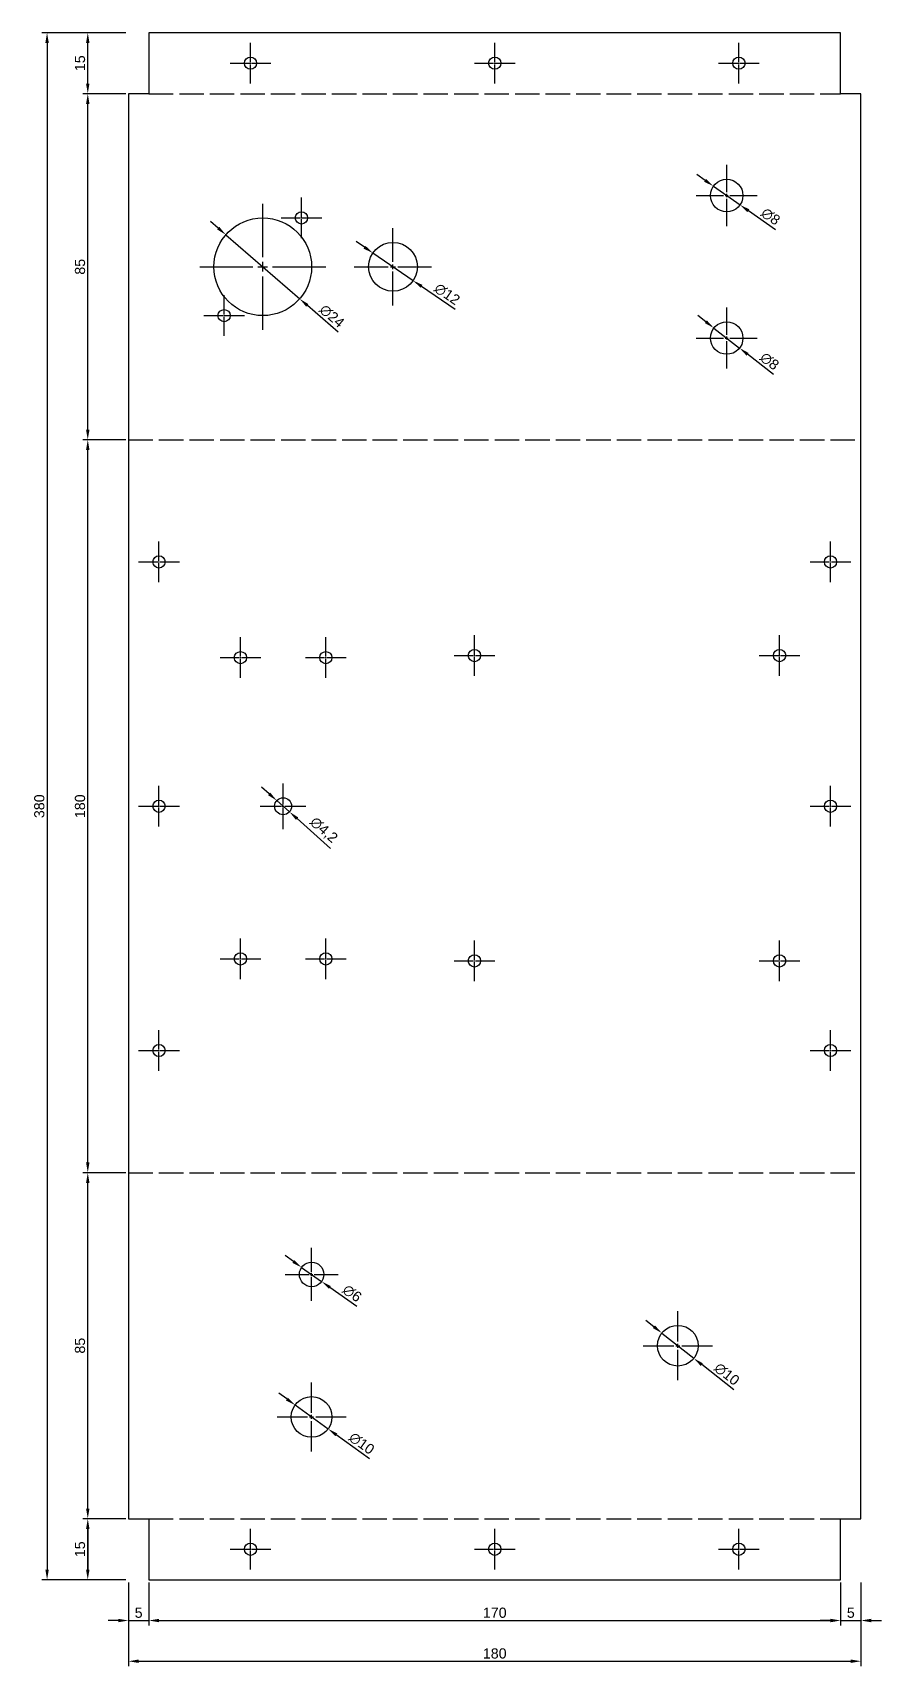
# Model space of a CAD drawing. Header units: millimetres. Extents: x -24 to 185, y -21 to 380.
import ezdxf

# ---------------------------------------------------------------- set-up
doc = ezdxf.new("R2010")
doc.units = ezdxf.units.MM
doc.linetypes.add('ACAD_ISO02W100', pattern=[15, 12, -3])
doc.linetypes.add('CENTER2', pattern=[28.575, 19.05, -3.175, 3.175, -3.175])
for name, color, linetype in [('Bend Line', 6, 'ACAD_ISO02W100'), ('Centers', 7, 'Continuous'), ('Dimensions', 7, 'Continuous'), ('Hole', 4, 'Continuous'), ('Outline', 255, 'Continuous')]:
    doc.layers.add(name, color=color, linetype=linetype)
doc.styles.get("Standard").update_dxf_attribs({"font": 'arial.ttf'})
doc.dimstyles.new('ISO-25', dxfattribs={"dimtxt": 2.5, "dimasz": 2.5, "dimexe": 1.25, "dimexo": 0.625, "dimtad": 1, "dimtxsty": 'Standard', "dimcen": 2.5, "dimadec": 0, "dimazin": 0, "dimtfac": 1, "dimtmove": 0, "dimatfit": 3, "dimfxl": 1, "dimarcsym": 0})

# ---------------------------------------------------------------- blocks, each defined once
blk = doc.blocks.new('*U0')
at = {"layer": 'Centers', "color": 0, "linetype": 'CENTER2', "transparency": 16777216}
for p, q in [((0, 0.3), (0, 5)), ((-5, 0), (-0.3, 0)), ((0.3, 0), (5, 0)), ((0, -5), (0, -0.3))]:
    blk.add_line(p, q, dxfattribs=at)
at = {"layer": 'Centers', "color": 0, "linetype": 'Continuous', "transparency": 16777216}
for p, q in [((-0.15, 0), (0.15, 0)), ((0, -0.15), (0, 0.15))]:
    blk.add_line(p, q, dxfattribs=at)
blk = doc.blocks.new('*U1')
at = {"layer": 'Centers', "color": 0, "linetype": 'CENTER2', "transparency": 16777216}
for p, q in [((0, 0.3), (0, 5)), ((-5, 0), (-0.3, 0)), ((0.3, 0), (5, 0)), ((0, -5), (0, -0.3))]:
    blk.add_line(p, q, dxfattribs=at)
at = {"layer": 'Centers', "color": 0, "linetype": 'Continuous', "transparency": 16777216}
for p, q in [((-0.15, 0), (0.15, 0)), ((0, -0.15), (0, 0.15))]:
    blk.add_line(p, q, dxfattribs=at)
blk = doc.blocks.new('*U2')
at = {"layer": 'Centers', "color": 0, "linetype": 'CENTER2', "transparency": 16777216}
for p, q in [((0, 0.3), (0, 5)), ((-5, 0), (-0.3, 0)), ((0.3, 0), (5, 0)), ((0, -5), (0, -0.3))]:
    blk.add_line(p, q, dxfattribs=at)
at = {"layer": 'Centers', "color": 0, "linetype": 'Continuous', "transparency": 16777216}
for p, q in [((-0.15, 0), (0.15, 0)), ((0, -0.15), (0, 0.15))]:
    blk.add_line(p, q, dxfattribs=at)
blk = doc.blocks.new('*U3')
at = {"layer": 'Centers', "color": 0, "linetype": 'CENTER2', "transparency": 16777216}
for p, q in [((0, 1), (0, 8.5)), ((-8.5, 0), (-1, 0)), ((1, 0), (8.5, 0)), ((0, -8.5), (0, -1))]:
    blk.add_line(p, q, dxfattribs=at)
at = {"layer": 'Centers', "color": 0, "linetype": 'Continuous', "transparency": 16777216}
for p, q in [((-0.5, 0), (0.5, 0)), ((0, -0.5), (0, 0.5))]:
    blk.add_line(p, q, dxfattribs=at)
blk = doc.blocks.new('*U4')
at = {"layer": 'Centers', "color": 0, "linetype": 'CENTER2', "transparency": 16777216}
for p, q in [((0, 0.6), (0, 6.5)), ((-6.5, 0), (-0.6, 0)), ((0.6, 0), (6.5, 0)), ((0, -6.5), (0, -0.6))]:
    blk.add_line(p, q, dxfattribs=at)
at = {"layer": 'Centers', "color": 0, "linetype": 'Continuous', "transparency": 16777216}
for p, q in [((-0.3, 0), (0.3, 0)), ((0, -0.3), (0, 0.3))]:
    blk.add_line(p, q, dxfattribs=at)
blk = doc.blocks.new('*U5')
at = {"layer": 'Centers', "color": 0, "linetype": 'CENTER2', "transparency": 16777216}
for p, q in [((0, 1), (0, 8.5)), ((-8.5, 0), (-1, 0)), ((1, 0), (8.5, 0)), ((0, -8.5), (0, -1))]:
    blk.add_line(p, q, dxfattribs=at)
at = {"layer": 'Centers', "color": 0, "linetype": 'Continuous', "transparency": 16777216}
for p, q in [((-0.5, 0), (0.5, 0)), ((0, -0.5), (0, 0.5))]:
    blk.add_line(p, q, dxfattribs=at)
blk = doc.blocks.new('*U6')
at = {"layer": 'Centers', "color": 0, "linetype": 'CENTER2', "transparency": 16777216}
for p, q in [((0, 0.3), (0, 5)), ((-5, 0), (-0.3, 0)), ((0.3, 0), (5, 0)), ((0, -5), (0, -0.3))]:
    blk.add_line(p, q, dxfattribs=at)
at = {"layer": 'Centers', "color": 0, "linetype": 'Continuous', "transparency": 16777216}
for p, q in [((-0.15, 0), (0.15, 0)), ((0, -0.15), (0, 0.15))]:
    blk.add_line(p, q, dxfattribs=at)
blk = doc.blocks.new('*U7')
at = {"layer": 'Centers', "color": 0, "linetype": 'CENTER2', "transparency": 16777216}
for p, q in [((0, 0.3), (0, 5)), ((-5, 0), (-0.3, 0)), ((0.3, 0), (5, 0)), ((0, -5), (0, -0.3))]:
    blk.add_line(p, q, dxfattribs=at)
at = {"layer": 'Centers', "color": 0, "linetype": 'Continuous', "transparency": 16777216}
for p, q in [((-0.15, 0), (0.15, 0)), ((0, -0.15), (0, 0.15))]:
    blk.add_line(p, q, dxfattribs=at)
blk = doc.blocks.new('*U8')
at = {"layer": 'Centers', "color": 0, "linetype": 'CENTER2', "transparency": 16777216}
for p, q in [((0, 0.3), (0, 5)), ((-5, 0), (-0.3, 0)), ((0.3, 0), (5, 0)), ((0, -5), (0, -0.3))]:
    blk.add_line(p, q, dxfattribs=at)
at = {"layer": 'Centers', "color": 0, "linetype": 'Continuous', "transparency": 16777216}
for p, q in [((-0.15, 0), (0.15, 0)), ((0, -0.15), (0, 0.15))]:
    blk.add_line(p, q, dxfattribs=at)
blk = doc.blocks.new('*U9')
at = {"layer": 'Centers', "color": 0, "linetype": 'CENTER2', "transparency": 16777216}
for p, q in [((0, 0.3), (0, 5)), ((-5, 0), (-0.3, 0)), ((0.3, 0), (5, 0)), ((0, -5), (0, -0.3))]:
    blk.add_line(p, q, dxfattribs=at)
at = {"layer": 'Centers', "color": 0, "linetype": 'Continuous', "transparency": 16777216}
for p, q in [((-0.15, 0), (0.15, 0)), ((0, -0.15), (0, 0.15))]:
    blk.add_line(p, q, dxfattribs=at)
blk = doc.blocks.new('*U10')
at = {"layer": 'Centers', "color": 0, "linetype": 'CENTER2', "transparency": 16777216}
for p, q in [((0, 0.3), (0, 5)), ((-5, 0), (-0.3, 0)), ((0.3, 0), (5, 0)), ((0, -5), (0, -0.3))]:
    blk.add_line(p, q, dxfattribs=at)
at = {"layer": 'Centers', "color": 0, "linetype": 'Continuous', "transparency": 16777216}
for p, q in [((-0.15, 0), (0.15, 0)), ((0, -0.15), (0, 0.15))]:
    blk.add_line(p, q, dxfattribs=at)
blk = doc.blocks.new('*U11')
at = {"layer": 'Centers', "color": 0, "linetype": 'CENTER2', "transparency": 16777216}
for p, q in [((0, 0.3), (0, 5)), ((-5, 0), (-0.3, 0)), ((0.3, 0), (5, 0)), ((0, -5), (0, -0.3))]:
    blk.add_line(p, q, dxfattribs=at)
at = {"layer": 'Centers', "color": 0, "linetype": 'Continuous', "transparency": 16777216}
for p, q in [((-0.15, 0), (0.15, 0)), ((0, -0.15), (0, 0.15))]:
    blk.add_line(p, q, dxfattribs=at)
blk = doc.blocks.new('*U12')
at = {"layer": 'Centers', "color": 0, "linetype": 'CENTER2', "transparency": 16777216}
for p, q in [((0, 0.3), (0, 5)), ((-5, 0), (-0.3, 0)), ((0.3, 0), (5, 0)), ((0, -5), (0, -0.3))]:
    blk.add_line(p, q, dxfattribs=at)
at = {"layer": 'Centers', "color": 0, "linetype": 'Continuous', "transparency": 16777216}
for p, q in [((-0.15, 0), (0.15, 0)), ((0, -0.15), (0, 0.15))]:
    blk.add_line(p, q, dxfattribs=at)
blk = doc.blocks.new('*U13')
at = {"layer": 'Centers', "color": 0, "linetype": 'CENTER2', "transparency": 16777216}
for p, q in [((0, 0.3), (0, 5)), ((-5, 0), (-0.3, 0)), ((0.3, 0), (5, 0)), ((0, -5), (0, -0.3))]:
    blk.add_line(p, q, dxfattribs=at)
at = {"layer": 'Centers', "color": 0, "linetype": 'Continuous', "transparency": 16777216}
for p, q in [((-0.15, 0), (0.15, 0)), ((0, -0.15), (0, 0.15))]:
    blk.add_line(p, q, dxfattribs=at)
blk = doc.blocks.new('*U14')
at = {"layer": 'Centers', "color": 0, "linetype": 'CENTER2', "transparency": 16777216}
for p, q in [((0, 0.42), (0, 5.6)), ((-5.6, 0), (-0.42, 0)), ((0.42, 0), (5.6, 0)), ((0, -5.6), (0, -0.42))]:
    blk.add_line(p, q, dxfattribs=at)
at = {"layer": 'Centers', "color": 0, "linetype": 'Continuous', "transparency": 16777216}
for p, q in [((-0.21, 0), (0.21, 0)), ((0, -0.21), (0, 0.21))]:
    blk.add_line(p, q, dxfattribs=at)
blk = doc.blocks.new('*U15')
at = {"layer": 'Centers', "color": 0, "linetype": 'CENTER2', "transparency": 16777216}
for p, q in [((0, 0.3), (0, 5)), ((-5, 0), (-0.3, 0)), ((0.3, 0), (5, 0)), ((0, -5), (0, -0.3))]:
    blk.add_line(p, q, dxfattribs=at)
at = {"layer": 'Centers', "color": 0, "linetype": 'Continuous', "transparency": 16777216}
for p, q in [((-0.15, 0), (0.15, 0)), ((0, -0.15), (0, 0.15))]:
    blk.add_line(p, q, dxfattribs=at)
blk = doc.blocks.new('*U16')
at = {"layer": 'Centers', "color": 0, "linetype": 'CENTER2', "transparency": 16777216}
for p, q in [((0, 0.3), (0, 5)), ((-5, 0), (-0.3, 0)), ((0.3, 0), (5, 0)), ((0, -5), (0, -0.3))]:
    blk.add_line(p, q, dxfattribs=at)
at = {"layer": 'Centers', "color": 0, "linetype": 'Continuous', "transparency": 16777216}
for p, q in [((-0.15, 0), (0.15, 0)), ((0, -0.15), (0, 0.15))]:
    blk.add_line(p, q, dxfattribs=at)
blk = doc.blocks.new('*U17')
at = {"layer": 'Centers', "color": 0, "linetype": 'CENTER2', "transparency": 16777216}
for p, q in [((0, 0.3), (0, 5)), ((-5, 0), (-0.3, 0)), ((0.3, 0), (5, 0)), ((0, -5), (0, -0.3))]:
    blk.add_line(p, q, dxfattribs=at)
at = {"layer": 'Centers', "color": 0, "linetype": 'Continuous', "transparency": 16777216}
for p, q in [((-0.15, 0), (0.15, 0)), ((0, -0.15), (0, 0.15))]:
    blk.add_line(p, q, dxfattribs=at)
blk = doc.blocks.new('*U18')
at = {"layer": 'Centers', "color": 0, "linetype": 'CENTER2', "transparency": 16777216}
for p, q in [((0, 0.8), (0, 7.5)), ((-7.5, 0), (-0.8, 0)), ((0.8, 0), (7.5, 0)), ((0, -7.5), (0, -0.8))]:
    blk.add_line(p, q, dxfattribs=at)
at = {"layer": 'Centers', "color": 0, "linetype": 'Continuous', "transparency": 16777216}
for p, q in [((-0.4, 0), (0.4, 0)), ((0, -0.4), (0, 0.4))]:
    blk.add_line(p, q, dxfattribs=at)
blk = doc.blocks.new('*U19')
at = {"layer": 'Centers', "color": 0, "linetype": 'CENTER2', "transparency": 16777216}
for p, q in [((0, 0.8), (0, 7.5)), ((-7.5, 0), (-0.8, 0)), ((0.8, 0), (7.5, 0)), ((0, -7.5), (0, -0.8))]:
    blk.add_line(p, q, dxfattribs=at)
at = {"layer": 'Centers', "color": 0, "linetype": 'Continuous', "transparency": 16777216}
for p, q in [((-0.4, 0), (0.4, 0)), ((0, -0.4), (0, 0.4))]:
    blk.add_line(p, q, dxfattribs=at)
blk = doc.blocks.new('*U20')
at = {"layer": 'Centers', "color": 0, "linetype": 'CENTER2', "transparency": 16777216}
for p, q in [((0, 1.2), (0, 9.5)), ((-9.5, 0), (-1.2, 0)), ((1.2, 0), (9.5, 0)), ((0, -9.5), (0, -1.2))]:
    blk.add_line(p, q, dxfattribs=at)
at = {"layer": 'Centers', "color": 0, "linetype": 'Continuous', "transparency": 16777216}
for p, q in [((-0.6, 0), (0.6, 0)), ((0, -0.6), (0, 0.6))]:
    blk.add_line(p, q, dxfattribs=at)
blk = doc.blocks.new('*U21')
at = {"layer": 'Centers', "color": 0, "linetype": 'CENTER2', "transparency": 16777216}
for p, q in [((0, 2.4), (0, 15.5)), ((-15.5, 0), (-2.4, 0)), ((2.4, 0), (15.5, 0)), ((0, -15.5), (0, -2.4))]:
    blk.add_line(p, q, dxfattribs=at)
at = {"layer": 'Centers', "color": 0, "linetype": 'Continuous', "transparency": 16777216}
for p, q in [((-1.2, 0), (1.2, 0)), ((0, -1.2), (0, 1.2))]:
    blk.add_line(p, q, dxfattribs=at)
blk = doc.blocks.new('*U22')
at = {"layer": 'Centers', "color": 0, "linetype": 'CENTER2', "transparency": 16777216}
for p, q in [((0, 0.3), (0, 5)), ((-5, 0), (-0.3, 0)), ((0.3, 0), (5, 0)), ((0, -5), (0, -0.3))]:
    blk.add_line(p, q, dxfattribs=at)
at = {"layer": 'Centers', "color": 0, "linetype": 'Continuous', "transparency": 16777216}
for p, q in [((-0.15, 0), (0.15, 0)), ((0, -0.15), (0, 0.15))]:
    blk.add_line(p, q, dxfattribs=at)
blk = doc.blocks.new('*U23')
at = {"layer": 'Centers', "color": 0, "linetype": 'CENTER2', "transparency": 16777216}
for p, q in [((0, 0.3), (0, 5)), ((-5, 0), (-0.3, 0)), ((0.3, 0), (5, 0)), ((0, -5), (0, -0.3))]:
    blk.add_line(p, q, dxfattribs=at)
at = {"layer": 'Centers', "color": 0, "linetype": 'Continuous', "transparency": 16777216}
for p, q in [((-0.15, 0), (0.15, 0)), ((0, -0.15), (0, 0.15))]:
    blk.add_line(p, q, dxfattribs=at)
blk = doc.blocks.new('*D24')
at = {"layer": 'Defpoints', "color": 0, "transparency": 16777216}
for p in [(0, 15), (-10, 0), (0, 0)]:
    blk.add_point(p, dxfattribs=at)
at = {"layer": 'Dimensions', "color": 0, "lineweight": -2, "transparency": 16777216}
for p, q in [((-0.63, 15), (-11.25, 15)), ((-10, 12.5), (-10, 2.5)), ((-0.63, 0), (-11.25, 0))]:
    blk.add_line(p, q, dxfattribs=at)
at = {"layer": 'Dimensions', "color": 0, "transparency": 16777216}
for points in [[(-10.42, 12.5), (-9.58, 12.5), (-10, 15)], [(-10.42, 2.5), (-9.58, 2.5), (-10, 0)]]:
    blk.add_solid(points, dxfattribs=at)
at = {"layer": 'Dimensions', "color": 0, "transparency": 16777216, "insert": (-11.9, 7.5), "char_height": 2.5, "attachment_point": 5, "rotation": 90}
blk.add_mtext('15', dxfattribs=at)
blk = doc.blocks.new('*D25')
at = {"layer": 'Defpoints', "color": 0, "transparency": 16777216}
for p in [(-10, 15), (-10, 15), (0, 0)]:
    blk.add_point(p, dxfattribs=at)
at = {"layer": 'Dimensions', "color": 0, "lineweight": -2, "transparency": 16777216}
for p, q in [((-10.62, 15), (-11.25, 15)), ((-10, 2.5), (-10, 12.5)), ((-0.63, 0), (-11.25, 0))]:
    blk.add_line(p, q, dxfattribs=at)
at = {"layer": 'Dimensions', "color": 0, "transparency": 16777216}
for points in [[(-10.42, 12.5), (-9.58, 12.5), (-10, 15)], [(-10.42, 2.5), (-9.58, 2.5), (-10, 0)]]:
    blk.add_solid(points, dxfattribs=at)
at = {"layer": 'Dimensions', "color": 0, "transparency": 16777216, "insert": (-11.9, 7.5), "char_height": 2.5, "attachment_point": 5, "rotation": 90}
blk.add_mtext('15', dxfattribs=at)
blk = doc.blocks.new('*D26')
at = {"layer": 'Defpoints', "color": 0, "transparency": 16777216}
for p in [(-10, 100), (0, 100), (-10, 15)]:
    blk.add_point(p, dxfattribs=at)
at = {"layer": 'Dimensions', "color": 0, "lineweight": -2, "transparency": 16777216}
for p, q in [((-0.63, 100), (-11.25, 100)), ((-10, 17.5), (-10, 97.5)), ((-10.62, 15), (-11.25, 15))]:
    blk.add_line(p, q, dxfattribs=at)
at = {"layer": 'Dimensions', "color": 0, "transparency": 16777216}
for points in [[(-10.42, 97.5), (-9.58, 97.5), (-10, 100)], [(-10.42, 17.5), (-9.58, 17.5), (-10, 15)]]:
    blk.add_solid(points, dxfattribs=at)
at = {"layer": 'Dimensions', "color": 0, "transparency": 16777216, "insert": (-11.9, 57.5), "char_height": 2.5, "attachment_point": 5, "rotation": 90}
blk.add_mtext('85', dxfattribs=at)
blk = doc.blocks.new('*D27')
at = {"layer": 'Defpoints', "color": 0, "transparency": 16777216}
for p in [(-10, 280), (0, 280), (0, 100)]:
    blk.add_point(p, dxfattribs=at)
at = {"layer": 'Dimensions', "color": 0, "lineweight": -2, "transparency": 16777216}
for p, q in [((-0.63, 280), (-11.25, 280)), ((-10, 102.5), (-10, 277.5)), ((-0.63, 100), (-11.25, 100))]:
    blk.add_line(p, q, dxfattribs=at)
at = {"layer": 'Dimensions', "color": 0, "transparency": 16777216}
for points in [[(-10.42, 277.5), (-9.58, 277.5), (-10, 280)], [(-10.42, 102.5), (-9.58, 102.5), (-10, 100)]]:
    blk.add_solid(points, dxfattribs=at)
at = {"layer": 'Dimensions', "color": 0, "transparency": 16777216, "insert": (-11.9, 190), "char_height": 2.5, "attachment_point": 5, "rotation": 90}
blk.add_mtext('180', dxfattribs=at)
blk = doc.blocks.new('*D28')
at = {"layer": 'Defpoints', "color": 0, "transparency": 16777216}
for p in [(-10, 365), (0, 365), (0, 280)]:
    blk.add_point(p, dxfattribs=at)
at = {"layer": 'Dimensions', "color": 0, "lineweight": -2, "transparency": 16777216}
for p, q in [((-0.63, 365), (-11.25, 365)), ((-10, 282.5), (-10, 362.5)), ((-0.63, 280), (-11.25, 280))]:
    blk.add_line(p, q, dxfattribs=at)
at = {"layer": 'Dimensions', "color": 0, "transparency": 16777216}
for points in [[(-10.42, 362.5), (-9.58, 362.5), (-10, 365)], [(-10.42, 282.5), (-9.58, 282.5), (-10, 280)]]:
    blk.add_solid(points, dxfattribs=at)
at = {"layer": 'Dimensions', "color": 0, "transparency": 16777216, "insert": (-11.9, 322.5), "char_height": 2.5, "attachment_point": 5, "rotation": 90}
blk.add_mtext('85', dxfattribs=at)
blk = doc.blocks.new('*D29')
at = {"layer": 'Defpoints', "color": 0, "transparency": 16777216}
for p in [(-10, 380), (0, 380), (0, 365)]:
    blk.add_point(p, dxfattribs=at)
at = {"layer": 'Dimensions', "color": 0, "lineweight": -2, "transparency": 16777216}
for p, q in [((-0.63, 380), (-11.25, 380)), ((-10, 367.5), (-10, 377.5)), ((-0.63, 365), (-11.25, 365))]:
    blk.add_line(p, q, dxfattribs=at)
at = {"layer": 'Dimensions', "color": 0, "transparency": 16777216}
for points in [[(-10.42, 377.5), (-9.58, 377.5), (-10, 380)], [(-10.42, 367.5), (-9.58, 367.5), (-10, 365)]]:
    blk.add_solid(points, dxfattribs=at)
at = {"layer": 'Dimensions', "color": 0, "transparency": 16777216, "insert": (-11.9, 372.5), "char_height": 2.5, "attachment_point": 5, "rotation": 90}
blk.add_mtext('15', dxfattribs=at)
blk = doc.blocks.new('*D30')
at = {"layer": 'Defpoints', "color": 0, "transparency": 16777216}
for p in [(0, 380), (-20, 0), (0, 0)]:
    blk.add_point(p, dxfattribs=at)
at = {"layer": 'Dimensions', "color": 0, "lineweight": -2, "transparency": 16777216}
for p, q in [((-0.63, 380), (-21.25, 380)), ((-20, 377.5), (-20, 2.5)), ((-0.63, 0), (-21.25, 0))]:
    blk.add_line(p, q, dxfattribs=at)
at = {"layer": 'Dimensions', "color": 0, "transparency": 16777216}
for points in [[(-20.42, 377.5), (-19.58, 377.5), (-20, 380)], [(-20.42, 2.5), (-19.58, 2.5), (-20, 0)]]:
    blk.add_solid(points, dxfattribs=at)
at = {"layer": 'Dimensions', "color": 0, "transparency": 16777216, "insert": (-21.9, 190), "char_height": 2.5, "attachment_point": 5, "rotation": 90}
blk.add_mtext('380', dxfattribs=at)
blk = doc.blocks.new('*D31')
at = {"layer": 'Defpoints', "color": 0, "transparency": 16777216}
for p in [(0, 0), (5, 0), (5, -10)]:
    blk.add_point(p, dxfattribs=at)
at = {"layer": 'Dimensions', "color": 0, "lineweight": -2, "transparency": 16777216}
for p, q in [((0, -0.62), (0, -11.25)), ((5, -0.62), (5, -11.25)), ((-2.5, -10), (-5, -10)), ((0, -10), (5, -10)), ((7.5, -10), (10, -10))]:
    blk.add_line(p, q, dxfattribs=at)
at = {"layer": 'Dimensions', "color": 0, "transparency": 16777216}
for points in [[(-2.5, -9.58), (-2.5, -10.42), (0, -10)], [(7.5, -9.58), (7.5, -10.42), (5, -10)]]:
    blk.add_solid(points, dxfattribs=at)
at = {"layer": 'Dimensions', "color": 0, "transparency": 16777216, "insert": (2.5, -8.1), "char_height": 2.5, "attachment_point": 5}
blk.add_mtext('5', dxfattribs=at)
blk = doc.blocks.new('*D32')
at = {"layer": 'Defpoints', "color": 0, "transparency": 16777216}
for p in [(5, 0), (175, 0), (175, -10)]:
    blk.add_point(p, dxfattribs=at)
at = {"layer": 'Dimensions', "color": 0, "lineweight": -2, "transparency": 16777216}
for p, q in [((5, -0.62), (5, -11.25)), ((175, -0.62), (175, -11.25)), ((7.5, -10), (172.5, -10))]:
    blk.add_line(p, q, dxfattribs=at)
at = {"layer": 'Dimensions', "color": 0, "transparency": 16777216}
for points in [[(7.5, -9.58), (7.5, -10.42), (5, -10)], [(172.5, -9.58), (172.5, -10.42), (175, -10)]]:
    blk.add_solid(points, dxfattribs=at)
at = {"layer": 'Dimensions', "color": 0, "transparency": 16777216, "insert": (90, -8.1), "char_height": 2.5, "attachment_point": 5}
blk.add_mtext('170', dxfattribs=at)
blk = doc.blocks.new('*D33')
at = {"layer": 'Defpoints', "color": 0, "transparency": 16777216}
for p in [(175, 0), (180, 0), (180, -10)]:
    blk.add_point(p, dxfattribs=at)
at = {"layer": 'Dimensions', "color": 0, "lineweight": -2, "transparency": 16777216}
for p, q in [((175, -0.62), (175, -11.25)), ((180, -0.62), (180, -11.25)), ((172.5, -10), (170, -10)), ((175, -10), (180, -10)), ((182.5, -10), (185, -10))]:
    blk.add_line(p, q, dxfattribs=at)
at = {"layer": 'Dimensions', "color": 0, "transparency": 16777216}
for points in [[(172.5, -9.58), (172.5, -10.42), (175, -10)], [(182.5, -9.58), (182.5, -10.42), (180, -10)]]:
    blk.add_solid(points, dxfattribs=at)
at = {"layer": 'Dimensions', "color": 0, "transparency": 16777216, "insert": (177.5, -8.1), "char_height": 2.5, "attachment_point": 5}
blk.add_mtext('5', dxfattribs=at)
blk = doc.blocks.new('*D34')
at = {"layer": 'Defpoints', "color": 0, "transparency": 16777216}
for p in [(23.93, 330.36), (42.07, 314.64)]:
    blk.add_point(p, dxfattribs=at)
at = {"layer": 'Dimensions', "color": 0, "lineweight": -2, "transparency": 16777216}
for p, q in [((22.04, 332), (20.15, 333.64)), ((23.93, 330.36), (42.07, 314.64)), ((51.54, 306.43), (43.96, 313))]:
    blk.add_line(p, q, dxfattribs=at)
at = {"layer": 'Dimensions', "color": 0, "transparency": 16777216}
for points in [[(22.32, 332.31), (21.77, 331.68), (23.93, 330.36)], [(44.23, 313.32), (43.68, 312.69), (42.07, 314.64)]]:
    blk.add_solid(points, dxfattribs=at)
at = {"layer": 'Dimensions', "color": 0, "transparency": 16777216, "insert": (49.99, 310.38), "char_height": 2.5, "attachment_point": 5, "rotation": 319.0803}
blk.add_mtext('∅24', dxfattribs=at)
blk = doc.blocks.new('*D35')
at = {"layer": 'Defpoints', "color": 0, "transparency": 16777216}
for p in [(60.05, 325.89), (69.95, 319.11)]:
    blk.add_point(p, dxfattribs=at)
at = {"layer": 'Dimensions', "color": 0, "lineweight": -2, "transparency": 16777216}
for p, q in [((57.99, 327.31), (55.93, 328.72)), ((60.05, 325.89), (69.95, 319.11)), ((80.28, 312.02), (72.01, 317.69))]:
    blk.add_line(p, q, dxfattribs=at)
at = {"layer": 'Dimensions', "color": 0, "transparency": 16777216}
for points in [[(58.23, 327.65), (57.75, 326.96), (60.05, 325.89)], [(72.25, 318.04), (71.77, 317.35), (69.95, 319.11)]]:
    blk.add_solid(points, dxfattribs=at)
at = {"layer": 'Dimensions', "color": 0, "transparency": 16777216, "insert": (78.29, 315.78), "char_height": 2.5, "attachment_point": 5, "rotation": 325.5532}
blk.add_mtext('∅12', dxfattribs=at)
blk = doc.blocks.new('*D36')
at = {"layer": 'Defpoints', "color": 0, "transparency": 16777216}
for p in [(143.72, 342.3), (150.28, 337.7)]:
    blk.add_point(p, dxfattribs=at)
at = {"layer": 'Dimensions', "color": 0, "lineweight": -2, "transparency": 16777216}
for p, q in [((141.68, 343.73), (139.63, 345.17)), ((143.72, 342.3), (150.28, 337.7)), ((158.97, 331.61), (152.32, 336.27))]:
    blk.add_line(p, q, dxfattribs=at)
at = {"layer": 'Dimensions', "color": 0, "transparency": 16777216}
for points in [[(141.92, 344.07), (141.44, 343.39), (143.72, 342.3)], [(152.56, 336.61), (152.08, 335.93), (150.28, 337.7)]]:
    blk.add_solid(points, dxfattribs=at)
at = {"layer": 'Dimensions', "color": 0, "transparency": 16777216, "insert": (157.8, 334.84), "char_height": 2.5, "attachment_point": 5, "rotation": 324.969}
blk.add_mtext('∅8', dxfattribs=at)
blk = doc.blocks.new('*D37')
at = {"layer": 'Defpoints', "color": 0, "transparency": 16777216}
for p in [(143.84, 307.46), (150.16, 302.54)]:
    blk.add_point(p, dxfattribs=at)
at = {"layer": 'Dimensions', "color": 0, "lineweight": -2, "transparency": 16777216}
for p, q in [((141.87, 309), (139.9, 310.53)), ((143.84, 307.46), (150.16, 302.54)), ((158.53, 296.02), (152.13, 301))]:
    blk.add_line(p, q, dxfattribs=at)
at = {"layer": 'Dimensions', "color": 0, "transparency": 16777216}
for points in [[(142.13, 309.32), (141.62, 308.67), (143.84, 307.46)], [(152.38, 301.33), (151.87, 300.68), (150.16, 302.54)]]:
    blk.add_solid(points, dxfattribs=at)
at = {"layer": 'Dimensions', "color": 0, "transparency": 16777216, "insert": (157.52, 299.3), "char_height": 2.5, "attachment_point": 5, "rotation": 322.0716}
blk.add_mtext('∅8', dxfattribs=at)
blk = doc.blocks.new('*D38')
at = {"layer": 'Defpoints', "color": 0, "transparency": 16777216}
for p in [(36.43, 191.39), (39.57, 188.61)]:
    blk.add_point(p, dxfattribs=at)
at = {"layer": 'Dimensions', "color": 0, "lineweight": -2, "transparency": 16777216}
for p, q in [((34.56, 193.05), (32.69, 194.71)), ((36.43, 191.39), (39.57, 188.61)), ((49.67, 179.65), (41.44, 186.95))]:
    blk.add_line(p, q, dxfattribs=at)
at = {"layer": 'Dimensions', "color": 0, "transparency": 16777216}
for points in [[(34.84, 193.36), (34.28, 192.74), (36.43, 191.39)], [(41.72, 187.26), (41.16, 186.64), (39.57, 188.61)]]:
    blk.add_solid(points, dxfattribs=at)
at = {"layer": 'Dimensions', "color": 0, "transparency": 16777216, "insert": (47.93, 184.09), "char_height": 2.5, "attachment_point": 5, "rotation": 318.4184}
blk.add_mtext('∅4,2', dxfattribs=at)
blk = doc.blocks.new('*D39')
at = {"layer": 'Defpoints', "color": 0, "transparency": 16777216}
for p in [(42.55, 76.74), (47.45, 73.26)]:
    blk.add_point(p, dxfattribs=at)
at = {"layer": 'Dimensions', "color": 0, "lineweight": -2, "transparency": 16777216}
for p, q in [((40.52, 78.18), (38.48, 79.63)), ((42.55, 76.74), (47.45, 73.26)), ((56.09, 67.12), (49.48, 71.82))]:
    blk.add_line(p, q, dxfattribs=at)
at = {"layer": 'Dimensions', "color": 0, "transparency": 16777216}
for points in [[(40.76, 78.52), (40.27, 77.85), (42.55, 76.74)], [(49.73, 72.15), (49.24, 71.48), (47.45, 73.26)]]:
    blk.add_solid(points, dxfattribs=at)
at = {"layer": 'Dimensions', "color": 0, "transparency": 16777216, "insert": (54.95, 70.35), "char_height": 2.5, "attachment_point": 5, "rotation": 324.6162}
blk.add_mtext('∅6', dxfattribs=at)
blk = doc.blocks.new('*D40')
at = {"layer": 'Defpoints', "color": 0, "transparency": 16777216}
for p in [(40.95, 42.94), (49.05, 37.06)]:
    blk.add_point(p, dxfattribs=at)
at = {"layer": 'Dimensions', "color": 0, "lineweight": -2, "transparency": 16777216}
for p, q in [((38.93, 44.41), (36.91, 45.88)), ((40.95, 42.94), (49.05, 37.06)), ((59.2, 29.69), (51.07, 35.59))]:
    blk.add_line(p, q, dxfattribs=at)
at = {"layer": 'Dimensions', "color": 0, "transparency": 16777216}
for points in [[(39.18, 44.74), (38.69, 44.07), (40.95, 42.94)], [(51.31, 35.93), (50.82, 35.26), (49.05, 37.06)]]:
    blk.add_solid(points, dxfattribs=at)
at = {"layer": 'Dimensions', "color": 0, "transparency": 16777216, "insert": (57.3, 33.5), "char_height": 2.5, "attachment_point": 5, "rotation": 324.0176}
blk.add_mtext('∅10', dxfattribs=at)
blk = doc.blocks.new('*D41')
at = {"layer": 'Defpoints', "color": 0, "transparency": 16777216}
for p in [(131.08, 60.6), (138.92, 54.4)]:
    blk.add_point(p, dxfattribs=at)
at = {"layer": 'Dimensions', "color": 0, "lineweight": -2, "transparency": 16777216}
for p, q in [((129.11, 62.15), (127.15, 63.7)), ((131.08, 60.6), (138.92, 54.4)), ((148.77, 46.63), (140.89, 52.85))]:
    blk.add_line(p, q, dxfattribs=at)
at = {"layer": 'Dimensions', "color": 0, "transparency": 16777216}
for points in [[(129.37, 62.48), (128.86, 61.82), (131.08, 60.6)], [(141.14, 53.18), (140.63, 52.52), (138.92, 54.4)]]:
    blk.add_solid(points, dxfattribs=at)
at = {"layer": 'Dimensions', "color": 0, "transparency": 16777216, "insert": (147.03, 50.51), "char_height": 2.5, "attachment_point": 5, "rotation": 321.6914}
blk.add_mtext('∅10', dxfattribs=at)
blk = doc.blocks.new('*U42')
at = {"layer": 'Centers', "color": 0, "linetype": 'CENTER2', "transparency": 16777216}
for p, q in [((0, 0.3), (0, 5)), ((-5, 0), (-0.3, 0)), ((0.3, 0), (5, 0)), ((0, -5), (0, -0.3))]:
    blk.add_line(p, q, dxfattribs=at)
at = {"layer": 'Centers', "color": 0, "linetype": 'Continuous', "transparency": 16777216}
for p, q in [((-0.15, 0), (0.15, 0)), ((0, -0.15), (0, 0.15))]:
    blk.add_line(p, q, dxfattribs=at)
blk = doc.blocks.new('*U43')
at = {"layer": 'Centers', "color": 0, "linetype": 'CENTER2', "transparency": 16777216}
for p, q in [((0, 0.3), (0, 5)), ((-5, 0), (-0.3, 0)), ((0.3, 0), (5, 0)), ((0, -5), (0, -0.3))]:
    blk.add_line(p, q, dxfattribs=at)
at = {"layer": 'Centers', "color": 0, "linetype": 'Continuous', "transparency": 16777216}
for p, q in [((-0.15, 0), (0.15, 0)), ((0, -0.15), (0, 0.15))]:
    blk.add_line(p, q, dxfattribs=at)
blk = doc.blocks.new('*U44')
at = {"layer": 'Centers', "color": 0, "linetype": 'CENTER2', "transparency": 16777216}
for p, q in [((0, 0.3), (0, 5)), ((-5, 0), (-0.3, 0)), ((0.3, 0), (5, 0)), ((0, -5), (0, -0.3))]:
    blk.add_line(p, q, dxfattribs=at)
at = {"layer": 'Centers', "color": 0, "linetype": 'Continuous', "transparency": 16777216}
for p, q in [((-0.15, 0), (0.15, 0)), ((0, -0.15), (0, 0.15))]:
    blk.add_line(p, q, dxfattribs=at)
blk = doc.blocks.new('*U45')
at = {"layer": 'Centers', "color": 0, "linetype": 'CENTER2', "transparency": 16777216}
for p, q in [((0, 0.3), (0, 5)), ((-5, 0), (-0.3, 0)), ((0.3, 0), (5, 0)), ((0, -5), (0, -0.3))]:
    blk.add_line(p, q, dxfattribs=at)
at = {"layer": 'Centers', "color": 0, "linetype": 'Continuous', "transparency": 16777216}
for p, q in [((-0.15, 0), (0.15, 0)), ((0, -0.15), (0, 0.15))]:
    blk.add_line(p, q, dxfattribs=at)
blk = doc.blocks.new('*U46')
at = {"layer": 'Centers', "color": 0, "linetype": 'CENTER2', "transparency": 16777216}
for p, q in [((0, 0.3), (0, 5)), ((-5, 0), (-0.3, 0)), ((0.3, 0), (5, 0)), ((0, -5), (0, -0.3))]:
    blk.add_line(p, q, dxfattribs=at)
at = {"layer": 'Centers', "color": 0, "linetype": 'Continuous', "transparency": 16777216}
for p, q in [((-0.15, 0), (0.15, 0)), ((0, -0.15), (0, 0.15))]:
    blk.add_line(p, q, dxfattribs=at)
blk = doc.blocks.new('*U47')
at = {"layer": 'Centers', "color": 0, "linetype": 'CENTER2', "transparency": 16777216}
for p, q in [((0, 0.3), (0, 5)), ((-5, 0), (-0.3, 0)), ((0.3, 0), (5, 0)), ((0, -5), (0, -0.3))]:
    blk.add_line(p, q, dxfattribs=at)
at = {"layer": 'Centers', "color": 0, "linetype": 'Continuous', "transparency": 16777216}
for p, q in [((-0.15, 0), (0.15, 0)), ((0, -0.15), (0, 0.15))]:
    blk.add_line(p, q, dxfattribs=at)
blk = doc.blocks.new('*D48')
at = {"layer": 'Defpoints', "color": 0, "transparency": 16777216}
for p in [(0, 0), (180, 0), (180, -20)]:
    blk.add_point(p, dxfattribs=at)
at = {"layer": 'Dimensions', "color": 0, "lineweight": -2, "transparency": 16777216}
for p, q in [((0, -0.62), (0, -21.25)), ((180, -0.62), (180, -21.25)), ((2.5, -20), (177.5, -20))]:
    blk.add_line(p, q, dxfattribs=at)
at = {"layer": 'Dimensions', "color": 0, "transparency": 16777216}
for points in [[(2.5, -19.58), (2.5, -20.42), (0, -20)], [(177.5, -19.58), (177.5, -20.42), (180, -20)]]:
    blk.add_solid(points, dxfattribs=at)
at = {"layer": 'Dimensions', "color": 0, "transparency": 16777216, "insert": (90, -18.1), "char_height": 2.5, "attachment_point": 5}
blk.add_mtext('180', dxfattribs=at)

msp = doc.modelspace()

# ---------------------------------------------------------------- linework, layer by layer
at = {"layer": 'Bend Line', "ltscale": 0.5}
for p, q in [((5, 365), (175, 365)), ((0, 280), (180, 280)), ((0, 100), (180, 100)), ((5, 15), (175, 15))]:
    msp.add_line(p, q, dxfattribs=at)
at = {"layer": 'Hole'}
for centre, radius in [((30, 372.5), 1.5), ((90, 372.5), 1.5), ((150, 372.5), 1.5), ((147, 340), 4), ((33, 322.5), 12), ((42.5, 334.5), 1.5), ((65, 322.5), 6), ((23.5, 310.5), 1.5), ((147, 305), 4), ((7.5, 250), 1.5), ((172.5, 250), 1.5), ((27.5, 226.5), 1.5), ((48.5, 226.5), 1.5), ((85, 227), 1.5), ((160, 227), 1.5), ((7.5, 190), 1.5), ((38, 190), 2.1), ((172.5, 190), 1.5), ((27.5, 152.5), 1.5), ((48.5, 152.5), 1.5), ((85, 152), 1.5), ((160, 152), 1.5), ((7.5, 130), 1.5), ((172.5, 130), 1.5), ((45, 75), 3), ((135, 57.5), 5), ((45, 40), 5), ((30, 7.5), 1.5), ((90, 7.5), 1.5), ((150, 7.5), 1.5)]:
    msp.add_circle(centre, radius, dxfattribs=at)
at = {"layer": 'Outline'}
msp.add_lwpolyline([(0, 15), (5, 15), (5, 0), (175, 0), (175, 15), (180, 15), (180, 365), (175, 365), (175, 380), (5, 380), (5, 365), (0, 365), (0, 15)], dxfattribs=at)

# ---------------------------------------------------------------- block references
at = {"layer": 'Centers', "linetype": 'CENTER2'}
for name, p in [('*U15', (30, 372.5)), ('*U16', (90, 372.5)), ('*U17', (150, 372.5)), ('*U18', (147, 340)), ('*U21', (33, 322.5)), ('*U23', (42.5, 334.5)), ('*U20', (65, 322.5)), ('*U22', (23.5, 310.5)), ('*U19', (147, 305)), ('*U42', (7.5, 250)), ('*U46', (172.5, 250)), ('*U6', (27.5, 226.5)), ('*U7', (48.5, 226.5)), ('*U8', (85, 227)), ('*U9', (160, 227)), ('*U43', (7.5, 190)), ('*U14', (38, 190)), ('*U47', (172.5, 190)), ('*U13', (27.5, 152.5)), ('*U12', (48.5, 152.5)), ('*U11', (85, 152)), ('*U10', (160, 152)), ('*U44', (7.5, 130)), ('*U45', (172.5, 130)), ('*U4', (45, 75)), ('*U5', (135, 57.5)), ('*U3', (45, 40)), ('*U2', (30, 7.5)), ('*U1', (90, 7.5)), ('*U0', (150, 7.5))]:
    msp.add_blockref(name, p, dxfattribs=at)

# ---------------------------------------------------------------- dimensions: what is measured, and where the dimension line sits
at = {"layer": 'Dimensions'}
for base, p1, picture, middle in [((-20, 0), (0, 380), '*D30', (-21.902, 190)), ((-9.999, 0), (0, 15), '*D24', (-11.9, 7.5))]:
    dim = msp.add_linear_dim(base=base, p1=p1, p2=(0, 0), angle=90, dimstyle='ISO-25', dxfattribs=at)
    dim.commit()
    dim.dimension.update_dxf_attribs({"geometry": picture, "text_midpoint": middle})
for base, p1, p2, picture, middle in [((-9.999, 380), (0, 365), (0, 380), '*D29', (-11.9, 372.5)), ((-9.999, 365), (0, 280), (0, 365), '*D28', (-11.9, 322.5)), ((-9.999, 280), (0, 100), (0, 280), '*D27', (-11.9, 190)), ((-9.999, 100), (-9.999, 15), (0, 100), '*D26', (-11.9, 57.5)), ((-9.999, 15), (0, 0), (-9.999, 15), '*D25', (-11.9, 7.5))]:
    dim = msp.add_linear_dim(base=base, p1=p1, p2=p2, angle=90, dimstyle='ISO-25', override={"dimtmove": 1}, dxfattribs=at)
    dim.commit()
    dim.dimension.update_dxf_attribs({"geometry": picture, "text_midpoint": middle})
for p1, p2, picture, middle in [((143.725, 342.296), (150.275, 337.704), '*D36', (156.668, 333.223)), ((23.932, 330.36), (42.068, 314.64), '*D34', (48.695, 308.895)), ((60.052, 325.894), (69.948, 319.106), '*D35', (77.174, 314.15)), ((36.429, 191.394), (39.571, 188.606), '*D38', (46.488, 182.469)), ((42.554, 76.737), (47.446, 73.263), '*D39', (53.808, 68.744)), ((40.954, 42.938), (49.046, 37.062), '*D40', (56.144, 31.909))]:
    dim = msp.add_diameter_dim_2p(p1=p1, p2=p2, dimstyle='ISO-25', dxfattribs=at)
    dim.commit()
    dim.dimension.update_dxf_attribs({"geometry": picture, "text_midpoint": middle})
for p1, p2, picture, middle in [((143.845, 307.459), (150.155, 302.541), '*D37', (156.313, 297.743)), ((131.077, 60.599), (138.923, 54.401), '*D41', (145.806, 48.963))]:
    dim = msp.add_diameter_dim_2p(p1=p1, p2=p2, dimstyle='ISO-25', dxfattribs=at)
    dim.commit()
    dim.dimension.update_dxf_attribs({"geometry": picture, "text_midpoint": middle, "dimtype": 163})
for base, p2, picture, middle in [((5, -10), (5, 0), '*D31', (2.5, -8.104)), ((180, -20), (180, 0), '*D48', (90, -18.099))]:
    dim = msp.add_linear_dim(base=base, p1=(0, 0), p2=p2, dimstyle='ISO-25', dxfattribs=at)
    dim.commit()
    dim.dimension.update_dxf_attribs({"geometry": picture, "text_midpoint": middle})
for base, p1, p2, picture, middle in [((175, -10), (5, 0), (175, 0), '*D32', (90, -8.099)), ((180, -10), (175, 0), (180, 0), '*D33', (177.5, -8.104))]:
    dim = msp.add_linear_dim(base=base, p1=p1, p2=p2, dimstyle='ISO-25', override={"dimtmove": 1}, dxfattribs=at)
    dim.commit()
    dim.dimension.update_dxf_attribs({"geometry": picture, "text_midpoint": middle})

doc.saveas('drawing.dxf')
